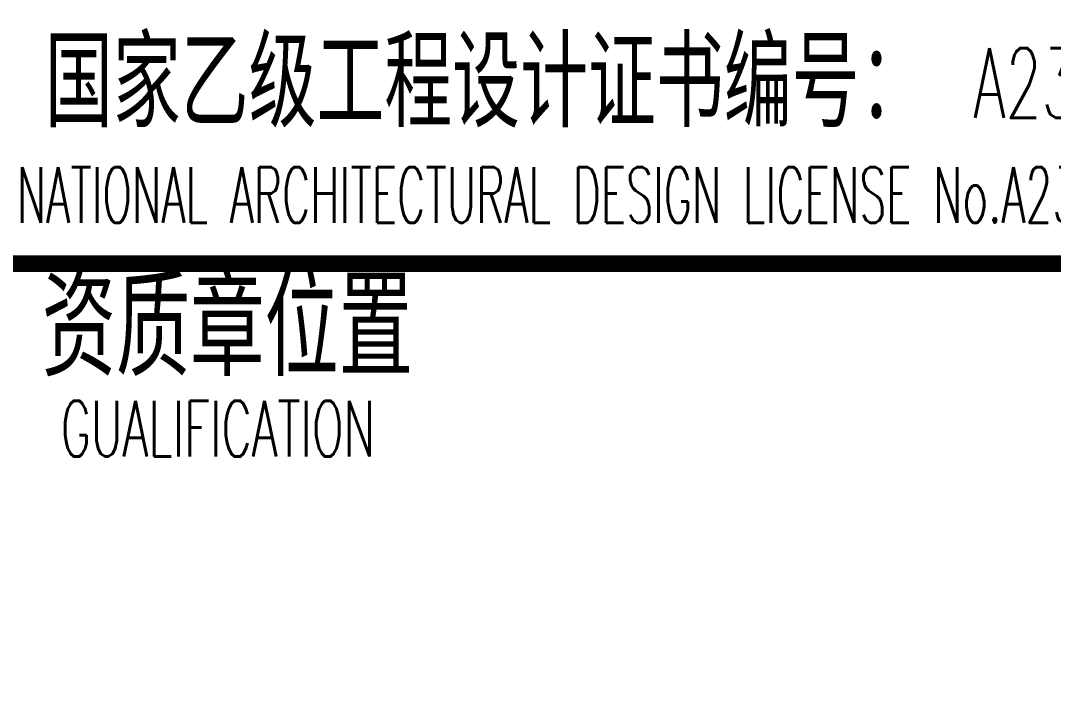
# Model space of a CAD drawing. Extents: x 14207793 to 14719554, y -1675802 to -1228715.
# Drawn here: x 14574312 to 14578012, y -1557275 to -1554868 of the extents above; entities that cross this region are included whole.
import ezdxf

# ---------------------------------------------------------------- set-up
doc = ezdxf.new("R2010")
doc.units = 0
doc.header["$LTSCALE"] = 500
doc.header["$MEASUREMENT"] = 0
doc.layers.get('0').update_dxf_attribs({"linetype": 'CONTINUOUS'})
doc.layers.add('WINDOW', color=96, linetype='CONTINUOUS')
doc.styles.add('LLC', font='romans', dxfattribs={"bigfont": 'hzdx'})

msp = doc.modelspace()

# ---------------------------------------------------------------- linework, layer by layer
at = {"color": 4, "const_width": 59.39}
for points in [[(14574242.5, -1547997.5), (14579242.5, -1547997.5), (14579242.5, -1555738.58), (14574242.5, -1555738.58)], [(14579242.5, -1587997.5), (14574242.5, -1587997.5), (14574242.5, -1555738.58), (14579242.5, -1555738.58)]]:
    msp.add_lwpolyline(points, close=True, dxfattribs=at)

# ---------------------------------------------------------------- texts
at = {"layer": 'WINDOW', "color": 4, "style": 'LLC'}
for s, height, width, p in [('国家乙级工程设计证书编号：', 320, 0.8, (14574398.71, -1555250, -2295.35)), ('A234007941', 250, 0.6, (14577725.16, -1555216.63, -1000)), ('NATIONAL ARCHITECTURAL DESIGN LICENSE No.A234007941', 200, 0.56, (14574297.56, -1555592.51, -1000)), ('资质章位置', 350, 0.8, (14574387.14, -1556141.83, -1000)), ('GUALIFICATION', 200, 0.6, (14574455.33, -1556430.01, -1000))]:
    msp.add_text(s, height=height, dxfattribs=dict(at, width=width)).set_placement(p)

doc.saveas('drawing.dxf')
